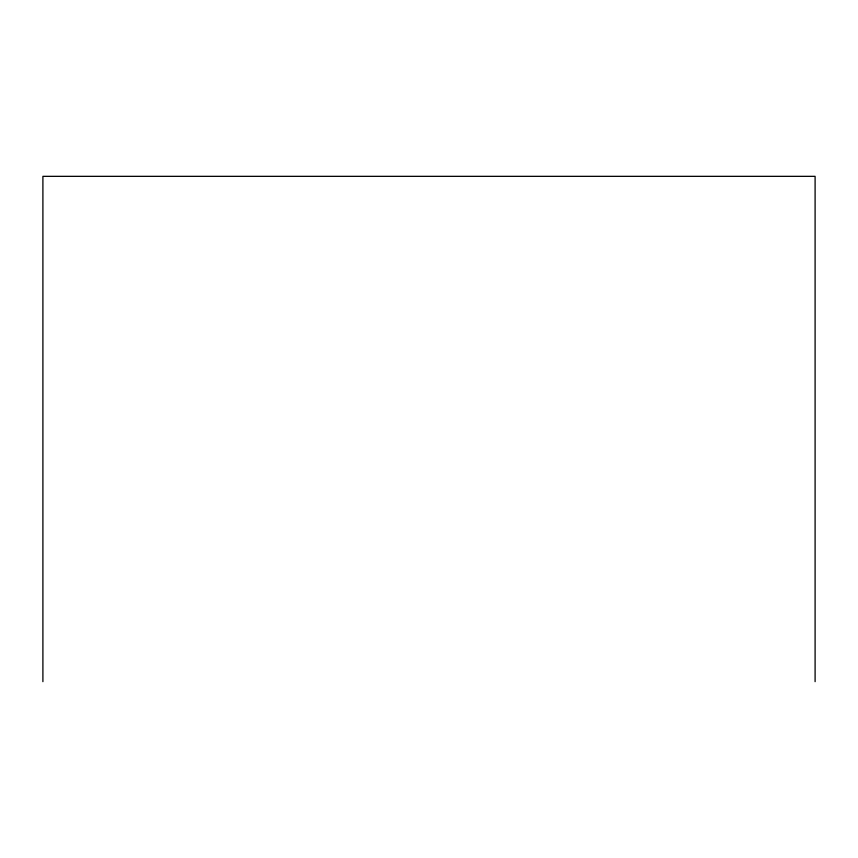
<?xml version="1.0" encoding="UTF-8"?>
<svg xmlns="http://www.w3.org/2000/svg" width="858" height="858" viewBox="0 0 858 858"><rect width="100%" height="100%" fill="white"/><g stroke="black" fill="none" stroke-linecap="round" stroke-linejoin="round"><path stroke-width="1.29" d="M815.1 681.66L815.1 176.34L42.9 176.34L42.9 681.66"/></g></svg>
